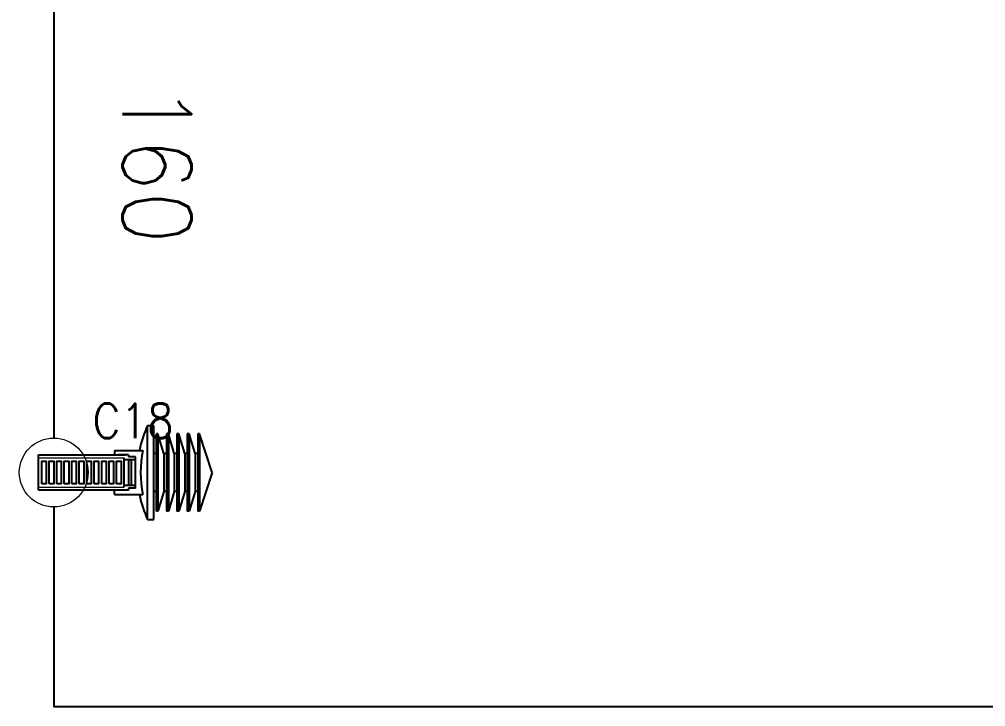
# Model space of a CAD drawing. Header units: inches. Extents: x 47316 to 59086, y 3141 to 11743.
# Drawn here: x 50938.4 to 51008.5, y 4504.5 to 4554.4 of the extents above; entities that cross this region are included whole.
import ezdxf

# ---------------------------------------------------------------- set-up
doc = ezdxf.new("R2010")
doc.units = ezdxf.units.IN
doc.header["$MEASUREMENT"] = 0
doc.layers.add('_BLACK_HOLE', color=7, linetype='Continuous')
doc.styles.get("Standard").update_dxf_attribs({"font": ''})
doc.styles.get('Standard').set_extended_font_data('SimSun')
doc.linetypes.add('_VH_OTCON', pattern='A,0.0001,[7,VeSys.shx,S=0.1,R=0,X=0,Y=0],-0.4,[7,VeSys.shx,S=0.1,R=0,X=0,Y=0],-0.4,["X",Standard,S=1,R=0,X=-0.5,Y=-0.5],-0.0001,[7,VeSys.shx,S=0.1,R=0,X=0,Y=0],-0.4', length=1.2002)

msp = doc.modelspace()

# ---------------------------------------------------------------- linework, layer by layer
at = {"color": 0, "lineweight": -3}
for p, q in [((50947.673, 4518.137), (50947.673, 4524.961)), ((50947.673, 4524.961), (50948.119, 4524.961)), ((50948.119, 4518.137), (50948.119, 4524.961)), ((50948.424, 4524.359), (50948.312, 4524.359)), ((50948.424, 4524.359), (50948.424, 4522.896)), ((50948.854, 4522.93), (50948.424, 4524.359)), ((50949.046, 4524.359), (50949.046, 4518.739)), ((50949.179, 4524.359), (50949.046, 4524.359)), ((50949.179, 4524.359), (50949.179, 4522.896)), ((50949.608, 4522.93), (50949.179, 4524.359)), ((50949.801, 4524.359), (50949.801, 4518.739)), ((50949.933, 4524.359), (50949.801, 4524.359)), ((50949.933, 4524.359), (50949.933, 4522.896)), ((50950.363, 4522.93), (50949.933, 4524.359)), ((50950.555, 4524.359), (50950.555, 4518.739)), ((50950.688, 4524.359), (50950.555, 4524.359)), ((50950.688, 4524.359), (50950.688, 4522.896)), ((50951.117, 4522.93), (50950.688, 4524.359)), ((50951.31, 4524.359), (50951.31, 4518.739)), ((50951.442, 4524.359), (50951.31, 4524.359)), ((50952.37, 4521.549), (50951.442, 4524.359)), ((50951.442, 4524.359), (50951.442, 4522.896)), ((50945.269, 4523.155), (50947.335, 4523.155)), ((50946.273, 4522.841), (50945.51, 4522.841)), ((50945.952, 4522.609), (50945.952, 4520.489)), ((50946.273, 4522.841), (50946.273, 4522.681)), ((50946.795, 4522.681), (50946.273, 4522.681)), ((50946.273, 4522.48), (50946.273, 4520.618)), ((50946.473, 4522.48), (50946.473, 4520.618)), ((50946.795, 4520.418), (50946.795, 4522.681)), ((50948.312, 4522.93), (50948.119, 4522.93)), ((50948.424, 4522.896), (50948.424, 4518.739)), ((50948.854, 4522.93), (50948.854, 4520.169)), ((50949.046, 4522.93), (50948.854, 4522.93)), ((50949.179, 4522.896), (50949.179, 4518.739)), ((50949.608, 4522.93), (50949.608, 4520.169)), ((50949.801, 4522.93), (50949.608, 4522.93)), ((50949.933, 4522.896), (50949.933, 4518.739)), ((50950.363, 4522.93), (50950.363, 4520.169)), ((50950.555, 4522.93), (50950.363, 4522.93)), ((50950.688, 4522.896), (50950.688, 4518.739)), ((50951.117, 4522.93), (50951.117, 4520.169)), ((50951.117, 4522.93), (50951.117, 4520.169)), ((50951.31, 4522.93), (50951.117, 4522.93)), ((50951.442, 4522.896), (50951.442, 4518.739)), ((50952.37, 4521.549), (50951.442, 4518.739)), ((50946.273, 4520.257), (50945.51, 4520.257)), ((50946.795, 4520.418), (50946.273, 4520.418)), ((50946.273, 4520.418), (50946.273, 4520.257)), ((50945.269, 4519.943), (50947.335, 4519.943)), ((50948.312, 4520.169), (50948.119, 4520.169)), ((50948.854, 4520.169), (50948.424, 4518.739)), ((50949.046, 4520.169), (50948.854, 4520.169)), ((50949.608, 4520.169), (50949.179, 4518.739)), ((50949.801, 4520.169), (50949.608, 4520.169)), ((50950.363, 4520.169), (50949.933, 4518.739)), ((50950.555, 4520.169), (50950.363, 4520.169)), ((50951.117, 4520.169), (50950.688, 4518.739)), ((50951.31, 4520.169), (50951.117, 4520.169)), ((50947.673, 4518.137), (50948.119, 4518.137)), ((50948.424, 4518.739), (50948.312, 4518.739)), ((50949.179, 4518.739), (50949.046, 4518.739)), ((50949.933, 4518.739), (50949.801, 4518.739)), ((50950.688, 4518.739), (50950.555, 4518.739)), ((50951.442, 4518.739), (50951.31, 4518.739))]:
    msp.add_line(p, q, dxfattribs=at)
at = {"color": 0}
for p, q in [((50948.312, 4518.739), (50948.312, 4524.359)), ((50945.269, 4523.155), (50945.269, 4522.841)), ((50939.736, 4520.257), (50939.736, 4522.841)), ((50939.736, 4522.841), (50946.059, 4522.841)), ((50945.952, 4522.48), (50946.795, 4522.48)), ((50946.059, 4520.257), (50939.736, 4520.257)), ((50945.269, 4519.943), (50945.269, 4520.257)), ((50945.952, 4520.618), (50946.795, 4520.618))]:
    msp.add_line(p, q, dxfattribs=at)
at = {"color": 0, "lineweight": 0}
for p, q in [((50939.736, 4522.609), (50945.952, 4522.609)), ((50939.736, 4520.489), (50945.952, 4520.489))]:
    msp.add_line(p, q, dxfattribs=at)
at = {"color": 0}
for points in [[(50939.991, 4520.721), (50939.991, 4522.378), (50940.312, 4522.378), (50940.312, 4520.721)], [(50940.534, 4520.721), (50940.534, 4522.378), (50940.855, 4522.378), (50940.855, 4520.721)], [(50941.077, 4520.721), (50941.077, 4522.378), (50941.398, 4522.378), (50941.398, 4520.721)], [(50941.62, 4520.721), (50941.62, 4522.378), (50941.942, 4522.378), (50941.942, 4520.721)], [(50942.163, 4520.72), (50942.163, 4522.378), (50942.485, 4522.378), (50942.485, 4520.72)], [(50942.707, 4520.72), (50942.707, 4522.378), (50943.028, 4522.378), (50943.028, 4520.72)], [(50943.25, 4520.72), (50943.25, 4522.378), (50943.571, 4522.378), (50943.571, 4520.72)], [(50943.793, 4520.72), (50943.793, 4522.378), (50944.114, 4522.378), (50944.114, 4520.72)], [(50944.336, 4520.72), (50944.336, 4522.378), (50944.658, 4522.378), (50944.658, 4520.72)], [(50944.879, 4520.72), (50944.879, 4522.378), (50945.201, 4522.378), (50945.201, 4520.72)], [(50945.423, 4520.72), (50945.423, 4522.378), (50945.744, 4522.378), (50945.744, 4520.72)]]:
    msp.add_lwpolyline(points, close=True, dxfattribs=at)
at = {"color": 0, "lineweight": -3}
for radius, start, end in [(8.029, 154.84934, 168.46303), (7.774, 168.07925, 191.92068), (8.029, 191.53696, 205.15066)]:
    msp.add_arc((50954.941, 4521.549), radius, start, end, dxfattribs=at)
at = {"layer": '_BLACK_HOLE', "linetype": '_VH_OTCON', "lineweight": -3, "ltscale": 5}
msp.add_line((50940.855, 4565.051), (50940.855, 4524.049), dxfattribs=at)
msp.add_lwpolyline([(50940.855, 4519.049), (50940.855, 4504.55), (51222.842, 4504.55)], dxfattribs=at)
at = {"layer": '_BLACK_HOLE', "linetype": 'Continuous', "lineweight": 15}
msp.add_circle((50940.855, 4521.549), 2.5, dxfattribs=at)

# ---------------------------------------------------------------- texts
at = {"layer": '_BLACK_HOLE', "color": 7, "linetype": '_VH_OTCON', "lineweight": 18, "ltscale": 5, "insert": (50950.855, 4549.693), "char_height": 5, "width": 12.85714, "attachment_point": 1, "rotation": 270}
msp.add_mtext('\\Fromans.shx;\\W0.9000000000;\\T1.0000000000;\\o\\l160', dxfattribs=at)
at = {"layer": '_BLACK_HOLE', "color": 21, "linetype": 'Continuous', "lineweight": 15, "insert": (50943.677, 4526.549), "char_height": 2.5, "width": 6.53571, "attachment_point": 1}
msp.add_mtext('\\Fromans.shx;\\W0.9000000000;\\T1.0000000000;\\o\\lC18', dxfattribs=at)

doc.saveas('drawing.dxf')
